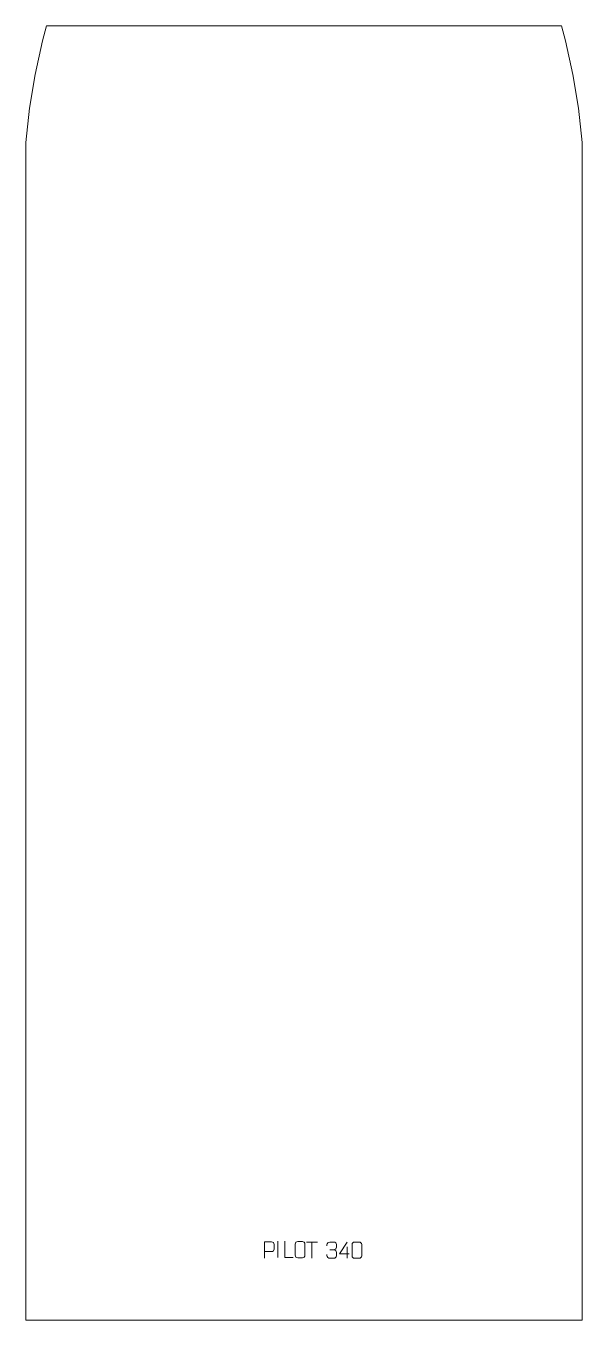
# Model space of a CAD drawing. Header units: millimetres. Extents: x -430 to 430, y -1210 to 790.
import ezdxf

# ---------------------------------------------------------------- set-up
doc = ezdxf.new("R2010")
doc.units = ezdxf.units.MM
doc.header["$MEASUREMENT"] = 0
doc.layers.add('layer 1', color=7, linetype='Continuous')

msp = doc.modelspace()

# ---------------------------------------------------------------- linework, layer by layer
at = {"layer": 'layer 1', "color": 242, "lineweight": 9}
msp.add_open_spline([(430.0004, -1209.9992), (430.0004, -1209.9992), (-430.0004, -1209.9992), (-430.0004, -1209.9992), (-430.0004, -1209.9992), (-430.0004, -1209.9992), (-430.0004, 610.0001), (-430.0004, 610.0001), (-430.0004, 610.0001), (-430.0004, 610.0001), (-424.3207, 662.687), (-424.3207, 662.687), (-424.3207, 662.687), (-424.3207, 662.687), (-415.8222, 714.9914), (-415.8222, 714.9914), (-415.8222, 714.9914), (-415.8222, 714.9914), (-404.5271, 766.7656), (-404.5271, 766.7656), (-404.5271, 766.7656), (-404.5271, 766.7656), (-398.1347, 789.9991), (-398.1347, 789.9991), (-398.1347, 789.9991), (-398.1347, 789.9991), (398.1334, 789.9991), (398.1334, 789.9991), (398.1334, 789.9991), (398.1334, 789.9991), (404.5275, 766.7656), (404.5275, 766.7656), (404.5275, 766.7656), (404.5275, 766.7656), (415.8226, 714.9914), (415.8226, 714.9914), (415.8226, 714.9914), (415.8226, 714.9914), (424.3211, 662.687), (424.3211, 662.687), (424.3211, 662.687), (424.3211, 662.687), (430.0004, 610.0001), (430.0004, 610.0001), (430.0004, 610.0001), (430.0004, 610.0001), (430.0004, -1209.9992), (430.0004, -1209.9992)], degree=3, knots=[0, 0, 0, 0, 0.076923077, 0.076923077, 0.076923077, 0.076923077, 0.153846154, 0.153846154, 0.153846154, 0.153846154, 0.230769231, 0.230769231, 0.230769231, 0.230769231, 0.307692308, 0.307692308, 0.307692308, 0.307692308, 0.384615385, 0.384615385, 0.384615385, 0.384615385, 0.461538462, 0.461538462, 0.461538462, 0.461538462, 0.538461538, 0.538461538, 0.538461538, 0.538461538, 0.615384615, 0.615384615, 0.615384615, 0.615384615, 0.692307692, 0.692307692, 0.692307692, 0.692307692, 0.769230769, 0.769230769, 0.769230769, 0.769230769, 0.846153846, 0.846153846, 0.846153846, 0.846153846, 1, 1, 1, 1], dxfattribs=at)
at = {"layer": 'layer 1', "color": 250, "lineweight": 9}
for points, knots in [([(-60.9039, -1114.1894), (-60.9039, -1114.1894), (-60.9039, -1089.2358), (-60.9039, -1089.2358), (-60.9039, -1089.2358), (-57.3089, -1089.2358), (-53.7136, -1089.2358), (-50.1182, -1089.2358), (-50.1182, -1089.2358), (-47.793, -1089.2737), (-46.2356, -1090.7638), (-46.2398, -1093.1299), (-46.2398, -1093.1299), (-46.2402, -1095.1656), (-46.2402, -1098.2249), (-46.2398, -1100.2609), (-46.2398, -1100.2609), (-46.2463, -1102.1363), (-48.0585, -1104.0782), (-50.0681, -1104.0973), (-50.0681, -1104.0973), (-50.0681, -1104.0973), (-60.9039, -1104.0973), (-60.9039, -1104.0973)], [0, 0, 0, 0, 0.142857143, 0.142857143, 0.142857143, 0.142857143, 0.285714286, 0.285714286, 0.285714286, 0.285714286, 0.428571429, 0.428571429, 0.428571429, 0.428571429, 0.571428571, 0.571428571, 0.571428571, 0.571428571, 0.714285714, 0.714285714, 0.714285714, 0.714285714, 1, 1, 1, 1]), ([(-16.8294, -1113.1585), (-16.8294, -1113.1585), (-29.7785, -1113.1585), (-29.7785, -1113.1585), (-29.7785, -1113.1585), (-29.7785, -1113.1585), (-29.7785, -1088.2049), (-29.7785, -1088.2049)], [0, 0, 0, 0, 0.333333333, 0.333333333, 0.333333333, 0.333333333, 1, 1, 1, 1]), ([(-9.662, -1088.656), (-7.2953, -1088.656), (-4.9282, -1088.656), (-2.5611, -1088.656), (-2.5611, -1088.656), (-0.5801, -1088.6204), (1.4464, -1090.1151), (1.4735, -1092.5578), (1.4735, -1092.5578), (1.4731, -1098.3166), (1.4731, -1104.0759), (1.4735, -1109.8355), (1.4735, -1109.8355), (1.3313, -1112.1637), (-0.3755, -1113.6463), (-2.5611, -1113.6572), (-2.5611, -1113.6572), (-4.9341, -1113.6568), (-7.3071, -1113.6568), (-9.6797, -1113.6572), (-9.6797, -1113.6572), (-11.6386, -1113.7628), (-13.6455, -1111.8744), (-13.6341, -1109.8529), (-13.6341, -1109.8529), (-13.6338, -1104.0708), (-13.6338, -1098.2892), (-13.6341, -1092.5079), (-13.6341, -1092.5079), (-13.6298, -1090.3653), (-11.8523, -1088.6425), (-9.662, -1088.656)], [0, 0, 0, 0, 0.111111111, 0.111111111, 0.111111111, 0.111111111, 0.222222222, 0.222222222, 0.222222222, 0.222222222, 0.333333333, 0.333333333, 0.333333333, 0.333333333, 0.444444444, 0.444444444, 0.444444444, 0.444444444, 0.555555556, 0.555555556, 0.555555556, 0.555555556, 0.666666667, 0.666666667, 0.666666667, 0.666666667, 0.777777778, 0.777777778, 0.777777778, 0.777777778, 1, 1, 1, 1]), ([(35.4363, -1095.1661), (35.4363, -1095.1661), (35.4363, -1093.3089), (35.4363, -1093.3089), (35.4363, -1093.3089), (35.422, -1091.567), (38.0865, -1089.4489), (40.1456, -1089.4716), (40.1456, -1089.4716), (42.2097, -1089.4716), (44.2737, -1089.4716), (46.3374, -1089.4716), (46.3374, -1089.4716), (48.5319, -1089.4628), (50.1302, -1091.3096), (50.1746, -1093.2217), (50.1746, -1093.2217), (50.1742, -1094.6568), (50.1742, -1096.0919), (50.1746, -1097.5274), (50.1746, -1097.5274), (50.126, -1099.1809), (48.5234, -1101.4109), (46.3251, -1101.4009), (46.3251, -1101.4009), (48.5288, -1101.4121), (50.1368, -1103.2153), (50.1908, -1105.2748), (50.1908, -1105.2748), (50.1904, -1107.0595), (50.1904, -1108.8442), (50.1908, -1110.6293), (50.1908, -1110.6293), (50.2009, -1112.6907), (48.146, -1114.4538), (46.3251, -1114.4457), (46.3251, -1114.4457), (44.2598, -1114.4454), (42.1946, -1114.4454), (40.129, -1114.4457), (40.129, -1114.4457), (37.9604, -1114.4342), (35.4294, -1112.034), (35.4108, -1110.5722), (35.4108, -1110.5722), (35.4108, -1110.5722), (35.4108, -1108.6636), (35.4108, -1108.6636)], [0, 0, 0, 0, 0.076923077, 0.076923077, 0.076923077, 0.076923077, 0.153846154, 0.153846154, 0.153846154, 0.153846154, 0.230769231, 0.230769231, 0.230769231, 0.230769231, 0.307692308, 0.307692308, 0.307692308, 0.307692308, 0.384615385, 0.384615385, 0.384615385, 0.384615385, 0.461538462, 0.461538462, 0.461538462, 0.461538462, 0.538461538, 0.538461538, 0.538461538, 0.538461538, 0.615384615, 0.615384615, 0.615384615, 0.615384615, 0.692307692, 0.692307692, 0.692307692, 0.692307692, 0.769230769, 0.769230769, 0.769230769, 0.769230769, 0.846153846, 0.846153846, 0.846153846, 0.846153846, 1, 1, 1, 1]), ([(69.6581, -1107.564), (69.6581, -1107.564), (54.8364, -1107.564), (54.8364, -1107.564), (54.8364, -1107.564), (54.8364, -1107.564), (66.714, -1089.4935), (66.714, -1089.4935)], [0, 0, 0, 0, 0.333333333, 0.333333333, 0.333333333, 0.333333333, 1, 1, 1, 1]), ([(78.2192, -1089.4562), (80.5859, -1089.4562), (82.953, -1089.4562), (85.3201, -1089.4562), (85.3201, -1089.4562), (87.3011, -1089.4206), (89.3276, -1090.9153), (89.3547, -1093.358), (89.3547, -1093.358), (89.3543, -1099.1168), (89.3543, -1104.8761), (89.3547, -1110.6357), (89.3547, -1110.6357), (89.2125, -1112.9639), (87.5057, -1114.4465), (85.3201, -1114.4574), (85.3201, -1114.4574), (82.9471, -1114.457), (80.5741, -1114.457), (78.2015, -1114.4574), (78.2015, -1114.4574), (76.2426, -1114.563), (74.2357, -1112.6746), (74.2471, -1110.6531), (74.2471, -1110.6531), (74.2474, -1104.871), (74.2474, -1099.0894), (74.2471, -1093.3081), (74.2471, -1093.3081), (74.2514, -1091.1655), (76.0289, -1089.4427), (78.2192, -1089.4562)], [0, 0, 0, 0, 0.111111111, 0.111111111, 0.111111111, 0.111111111, 0.222222222, 0.222222222, 0.222222222, 0.222222222, 0.333333333, 0.333333333, 0.333333333, 0.333333333, 0.444444444, 0.444444444, 0.444444444, 0.444444444, 0.555555556, 0.555555556, 0.555555556, 0.555555556, 0.666666667, 0.666666667, 0.666666667, 0.666666667, 0.777777778, 0.777777778, 0.777777778, 0.777777778, 1, 1, 1, 1])]:
    msp.add_open_spline(points, degree=3, knots=knots, dxfattribs=at)
for points in [[(-40.3039, -1088.1946), (-40.3039, -1088.1946), (-40.3039, -1113.1687), (-40.3039, -1113.1687)], [(3.7537, -1089.5273), (3.7537, -1089.5273), (20.7409, -1089.5273), (20.7409, -1089.5273)], [(12.2475, -1114.4573), (12.2475, -1114.4573), (12.2475, -1089.5038), (12.2475, -1089.5038)], [(66.714, -1096.8029), (66.714, -1096.8029), (66.714, -1114.4676), (66.714, -1114.4676)], [(40.146, -1101.4113), (40.146, -1101.4113), (46.3424, -1101.4113), (46.3424, -1101.4113)]]:
    msp.add_open_spline(points, degree=3, dxfattribs=at)

doc.saveas('drawing.dxf')
